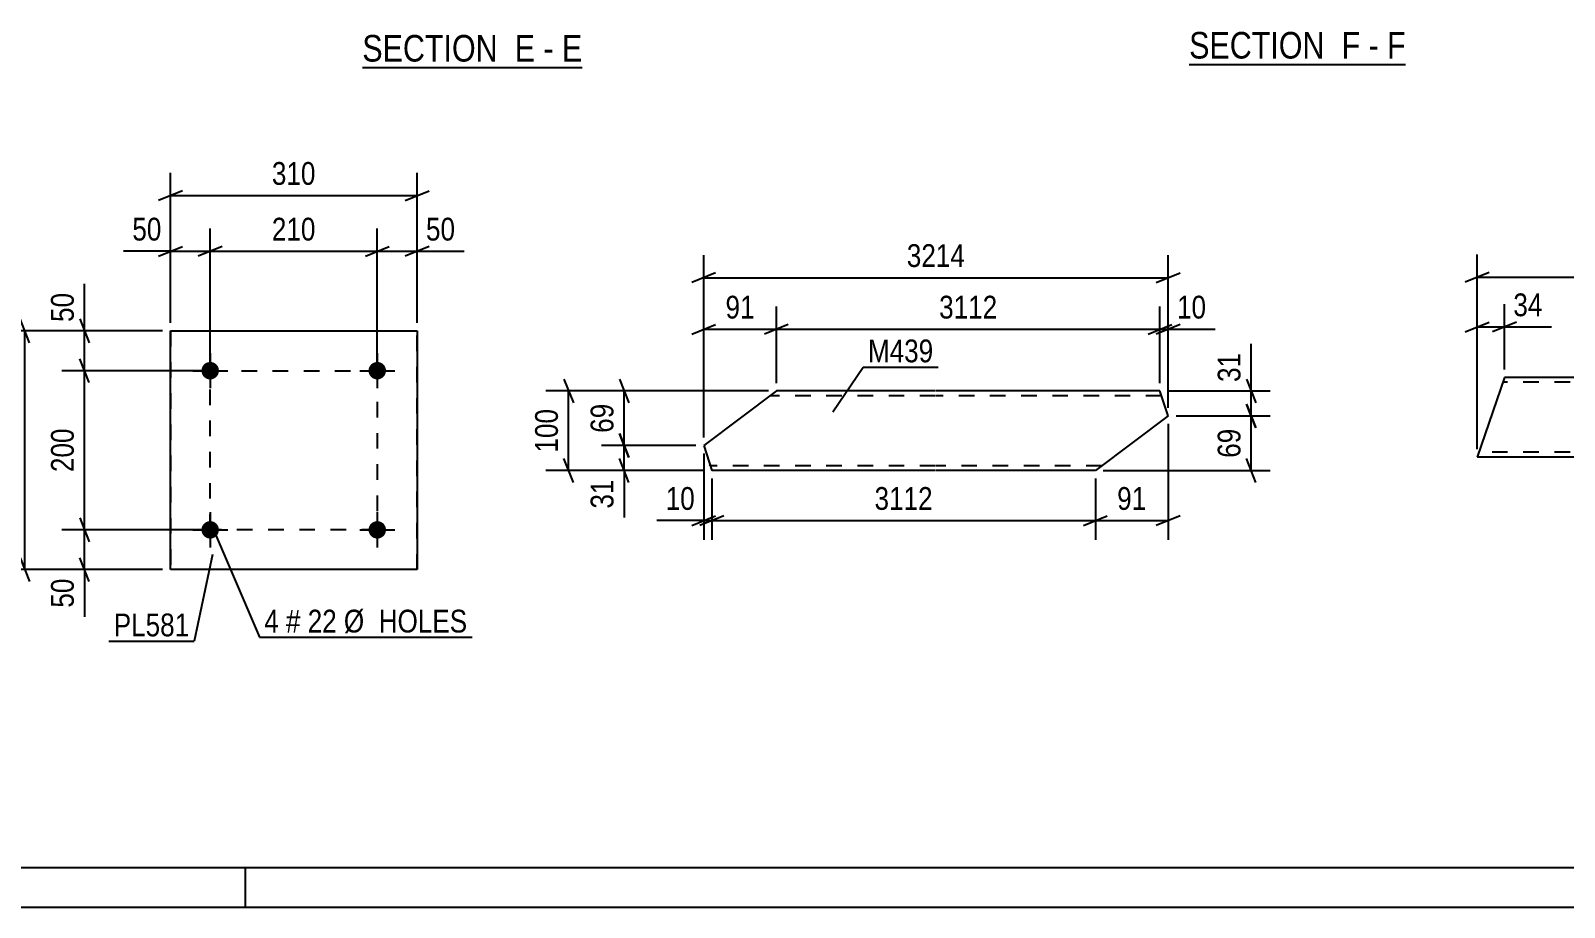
# Model space of a CAD drawing. Header units: millimetres. Extents: x 0 to 841, y 0 to 594.
# Drawn here: x 184 to 376.8, y 0 to 110.1 of the extents above; entities that cross this region are included whole.
import ezdxf

# ---------------------------------------------------------------- set-up
doc = ezdxf.new("R2010")
doc.units = ezdxf.units.MM
doc.linetypes.add('DXK_LINE_DOT2', pattern=[3.9198, 1.9599, -1.9599])
doc.styles.add('Arial Narrow', font='ARIALN.TTF', dxfattribs={"height": 0.2})

# ---------------------------------------------------------------- blocks, each defined once
blk = doc.blocks.new('Unknown-122573297-1135')
at = {"color": 5, "linetype": 'Continuous'}
for p, q in [((5, 5), (836, 5)), ((211, 0), (211, 5)), ((0, 0), (841, 0))]:
    blk.add_line(p, q, dxfattribs=at)
blk = doc.blocks.new('Unknown-122573297-15 - 1252')
at = {"color": 6, "linetype": 'Continuous'}
blk.add_line((225.67, 105.52), (253.31, 105.52), dxfattribs=at)
at = {"color": 0, "linetype": 'Continuous'}
for points in [[(243.77, 106.27), (243.77, 109.77), (225.67, 109.77), (225.67, 106.27)], [(247.38, 106.27), (247.38, 109.77), (244.82, 109.77), (244.82, 106.27)], [(249.71, 106.27), (249.71, 109.77), (248.43, 109.77), (248.43, 106.27)], [(253.31, 106.27), (253.31, 109.77), (250.76, 109.77), (250.76, 106.27)]]:
    blk.add_wipeout(points, dxfattribs=at)
at = {"color": 7, "linetype": 'Continuous', "style": 'Arial Narrow'}
for s, p in [('SECTION ', (225.67, 106.27)), ('E', (244.82, 106.27)), ('E', (250.76, 106.27)), ('-', (248.43, 106.27))]:
    blk.add_text(s, height=3.34, dxfattribs=at).set_placement(p)
blk = doc.blocks.new('Unknown-122573297-17 - 5819')
at = {"color": 6, "linetype": 'Continuous'}
blk.add_line((329.6, 105.9), (356.81, 105.9), dxfattribs=at)
at = {"color": 0, "linetype": 'Continuous'}
for points in [[(347.71, 106.65), (347.71, 110.15), (329.6, 110.15), (329.6, 106.65)], [(351.1, 106.65), (351.1, 110.15), (348.76, 110.15), (348.76, 106.65)], [(353.42, 106.65), (353.42, 110.15), (352.15, 110.15), (352.15, 106.65)], [(356.81, 106.65), (356.81, 110.15), (354.47, 110.15), (354.47, 106.65)]]:
    blk.add_wipeout(points, dxfattribs=at)
at = {"color": 7, "linetype": 'Continuous', "style": 'Arial Narrow'}
for s, p in [('SECTION ', (329.6, 106.65)), ('F', (348.76, 106.65)), ('F', (354.47, 106.65)), ('-', (352.15, 106.65))]:
    blk.add_text(s, height=3.34, dxfattribs=at).set_placement(p)
blk = doc.blocks.new('Part-122573297-14032 - 14031')
at = {"color": 2, "linetype": 'Continuous'}
for p, q in [((369.23, 66.58), (365.79, 56.58)), ((389.23, 66.58), (369.23, 66.58)), ((412.77, 66.58), (389.33, 66.58)), ((412.74, 66.49), (412.36, 65.38)), ((412.77, 66.58), (412.74, 66.49)), ((409.33, 56.58), (412.36, 65.38)), ((389.23, 56.58), (365.79, 56.58)), ((409.33, 56.58), (389.33, 56.58))]:
    blk.add_line(p, q, dxfattribs=at)
at = {"color": 7, "linetype": 'DXK_LINE_DOT2'}
for p, q in [((389.23, 65.98), (369.02, 65.98)), ((412.56, 65.98), (389.33, 65.98)), ((412.36, 65.38), (412.65, 66.23)), ((389.23, 57.18), (365.99, 57.18)), ((409.54, 57.18), (389.33, 57.18)), ((409.36, 56.67), (409.33, 56.58))]:
    blk.add_line(p, q, dxfattribs=at)
blk = doc.blocks.new('Part-122573297-14024 - 14023')
at = {"color": 2, "linetype": 'Continuous'}
for p, q in [((277.71, 64.88), (268.58, 58.02)), ((297.71, 64.88), (277.71, 64.88)), ((325.93, 64.88), (297.81, 64.88)), ((326.95, 61.74), (325.93, 64.88)), ((326.95, 61.74), (317.81, 54.88)), ((268.58, 58.02), (269.6, 54.88)), ((297.71, 54.88), (269.6, 54.88)), ((317.81, 54.88), (297.81, 54.88))]:
    blk.add_line(p, q, dxfattribs=at)
at = {"color": 7, "linetype": 'DXK_LINE_DOT2'}
for p, q in [((297.71, 64.28), (276.91, 64.28)), ((326.12, 64.28), (297.81, 64.28)), ((269.39, 55.53), (269.36, 55.62)), ((297.71, 55.48), (269.4, 55.48)), ((318.61, 55.48), (297.81, 55.48)), ((317.81, 54.88), (317.81, 54.88))]:
    blk.add_line(p, q, dxfattribs=at)
blk = doc.blocks.new('Bolt-122573297-1895 - 1861')
at = {"linetype": 'Continuous'}
for points in [[(205.45, 67.43), (205.47, 67.66), (205.54, 67.88), (205.66, 68.07), (205.81, 68.25), (206, 68.38), (206.21, 68.47), (206.43, 68.52), (206.66, 68.52), (206.89, 68.47), (207.1, 68.38), (207.28, 68.25), (207.44, 68.07), (207.55, 67.88), (207.62, 67.66), (207.65, 67.43), (207.62, 67.2), (207.55, 66.98), (207.44, 66.78), (207.28, 66.61), (207.1, 66.48), (206.89, 66.38), (206.66, 66.33), (206.43, 66.33), (206.21, 66.38), (206, 66.48), (205.81, 66.61), (205.66, 66.78), (205.54, 66.98), (205.47, 67.2)], [(226.45, 67.43), (226.47, 67.66), (226.54, 67.88), (226.66, 68.07), (226.81, 68.25), (227, 68.38), (227.21, 68.47), (227.43, 68.52), (227.66, 68.52), (227.89, 68.47), (228.1, 68.38), (228.28, 68.25), (228.44, 68.07), (228.55, 67.88), (228.62, 67.66), (228.65, 67.43), (228.62, 67.2), (228.55, 66.98), (228.44, 66.78), (228.28, 66.61), (228.1, 66.48), (227.89, 66.38), (227.66, 66.33), (227.43, 66.33), (227.21, 66.38), (227, 66.48), (226.81, 66.61), (226.66, 66.78), (226.54, 66.98), (226.47, 67.2)]]:
    blk.add_hatch(color=1, dxfattribs=at).paths.add_polyline_path(points)
at = {"color": 1, "linetype": 'Continuous'}
for p, q in [((206.55, 69.63), (206.55, 65.23)), ((227.55, 69.63), (227.55, 65.23)), ((204.35, 67.43), (208.75, 67.43)), ((225.35, 67.43), (229.75, 67.43))]:
    blk.add_line(p, q, dxfattribs=at)
blk = doc.blocks.new('Bolt-122573297-1900 - 1861')
at = {"linetype": 'Continuous'}
for points in [[(205.45, 47.43), (205.47, 47.66), (205.54, 47.88), (205.66, 48.07), (205.81, 48.25), (206, 48.38), (206.21, 48.47), (206.43, 48.52), (206.66, 48.52), (206.89, 48.47), (207.1, 48.38), (207.28, 48.25), (207.44, 48.07), (207.55, 47.88), (207.62, 47.66), (207.65, 47.43), (207.62, 47.2), (207.55, 46.98), (207.44, 46.78), (207.28, 46.61), (207.1, 46.48), (206.89, 46.38), (206.66, 46.33), (206.43, 46.33), (206.21, 46.38), (206, 46.48), (205.81, 46.61), (205.66, 46.78), (205.54, 46.98), (205.47, 47.2)], [(226.45, 47.43), (226.47, 47.66), (226.54, 47.88), (226.66, 48.07), (226.81, 48.25), (227, 48.38), (227.21, 48.47), (227.43, 48.52), (227.66, 48.52), (227.89, 48.47), (228.1, 48.38), (228.28, 48.25), (228.44, 48.07), (228.55, 47.88), (228.62, 47.66), (228.65, 47.43), (228.62, 47.2), (228.55, 46.98), (228.44, 46.78), (228.28, 46.61), (228.1, 46.48), (227.89, 46.38), (227.66, 46.33), (227.43, 46.33), (227.21, 46.38), (227, 46.48), (226.81, 46.61), (226.66, 46.78), (226.54, 46.98), (226.47, 47.2)]]:
    blk.add_hatch(color=1, dxfattribs=at).paths.add_polyline_path(points)
at = {"color": 1, "linetype": 'Continuous'}
for p, q in [((206.55, 49.63), (206.55, 45.23)), ((227.55, 49.63), (227.55, 45.23)), ((204.35, 47.43), (208.75, 47.43)), ((225.35, 47.43), (229.75, 47.43))]:
    blk.add_line(p, q, dxfattribs=at)
blk = doc.blocks.new('Part-122573297-1915 - 1861')
at = {"color": 2, "linetype": 'Continuous'}
for p, q in [((201.55, 42.43), (201.55, 72.43)), ((201.55, 72.43), (201.55, 72.43)), ((201.55, 72.43), (232.55, 72.43)), ((232.55, 72.43), (232.55, 42.43)), ((201.55, 42.43), (201.55, 42.43)), ((232.55, 42.43), (201.55, 42.43))]:
    blk.add_line(p, q, dxfattribs=at)
at = {"color": 7, "linetype": 'DXK_LINE_DOT2'}
for p, q in [((201.55, 72.43), (201.55, 42.43)), ((201.55, 72.43), (201.55, 72.43)), ((232.55, 42.43), (232.55, 72.43)), ((201.55, 42.43), (201.55, 42.43))]:
    blk.add_line(p, q, dxfattribs=at)
blk = doc.blocks.new('Rectangle-122573297-2025 - 1861')
at = {"color": 1, "linetype": 'DXK_LINE_DOT2'}
blk.add_lwpolyline([(206.55, 67.43), (227.55, 67.43), (227.55, 47.43), (206.55, 47.43), (206.55, 67.43)], close=True, dxfattribs=at)
blk = doc.blocks.new('StraightDimension-122573297-14307 - 14031')
at = {"color": 7, "linetype": 'Continuous'}
for p, q in [((365.79, 57.58), (365.79, 75.77)), ((369.23, 67.58), (369.23, 75.77)), ((364.29, 72.32), (367.29, 73.52)), ((370.73, 73.52), (367.73, 72.32)), ((365.79, 72.92), (369.23, 72.92))]:
    blk.add_line(p, q, dxfattribs=at)
at = {"color": 0}
blk.add_wipeout([(374.61, 73.67), (374.61, 77.87), (369.75, 77.87), (369.75, 73.67)], dxfattribs=at)
at = {"color": 7, "linetype": 'Continuous'}
blk.add_line((369.23, 72.92), (375.13, 72.92), dxfattribs=at)
blk.add_line((369.23, 72.92), (375.13, 72.92), dxfattribs=at)
at = {"color": 3, "style": 'Arial Narrow'}
blk.add_text('34', height=2.863, dxfattribs=at).set_placement((370.35, 74.27))
blk = doc.blocks.new('StraightDimension-122573297-14320 - 14031')
at = {"color": 7, "linetype": 'Continuous'}
for p, q in [((365.79, 57.58), (365.79, 82.01)), ((412.77, 67.58), (412.77, 82.01)), ((367.29, 79.76), (364.29, 78.56)), ((365.79, 79.16), (412.77, 79.16)), ((411.27, 78.56), (414.27, 79.76))]:
    blk.add_line(p, q, dxfattribs=at)
at = {"color": 0}
blk.add_wipeout([(393.53, 79.91), (393.53, 84.11), (385.02, 84.11), (385.02, 79.91)], dxfattribs=at)
at = {"color": 3, "style": 'Arial Narrow'}
blk.add_text('3281', height=2.863, dxfattribs=at).set_placement((385.62, 80.51))
blk = doc.blocks.new('StraightDimension-122573297-14038 - 14023')
at = {"color": 7, "linetype": 'Continuous'}
for p, q in [((268.58, 59.02), (268.58, 81.96)), ((326.95, 62.74), (326.95, 81.96)), ((270.08, 79.71), (267.08, 78.51)), ((268.58, 79.11), (326.95, 79.11)), ((325.45, 78.51), (328.45, 79.71))]:
    blk.add_line(p, q, dxfattribs=at)
at = {"color": 0}
blk.add_wipeout([(302.02, 79.86), (302.02, 84.06), (293.51, 84.06), (293.51, 79.86)], dxfattribs=at)
at = {"color": 3, "style": 'Arial Narrow'}
blk.add_text('3214', height=2.863, dxfattribs=at).set_placement((294.11, 80.46))
blk = doc.blocks.new('StraightDimension-122573297-14109 - 14023')
at = {"color": 7, "linetype": 'Continuous'}
for p, q in [((326.95, 60.74), (326.95, 46.19)), ((317.81, 53.88), (317.81, 46.19)), ((316.31, 47.99), (319.31, 49.19)), ((317.81, 48.59), (326.95, 48.59)), ((328.45, 49.19), (325.45, 47.99))]:
    blk.add_line(p, q, dxfattribs=at)
at = {"color": 0}
blk.add_wipeout([(324.81, 49.34), (324.81, 53.54), (319.95, 53.54), (319.95, 49.34)], dxfattribs=at)
at = {"color": 3, "style": 'Arial Narrow'}
blk.add_text('91', height=2.863, dxfattribs=at).set_placement((320.55, 49.94))
blk = doc.blocks.new('StraightDimension-122573297-14249 - 14023')
at = {"color": 7, "linetype": 'Continuous'}
for p, q in [((336.8, 66.38), (338, 63.38)), ((326.93, 64.88), (339.8, 64.88)), ((337.4, 61.74), (337.4, 64.88)), ((327.95, 61.74), (339.8, 61.74)), ((338, 60.24), (336.8, 63.24))]:
    blk.add_line(p, q, dxfattribs=at)
at = {"color": 0}
blk.add_wipeout([(336.65, 70.26), (332.45, 70.26), (332.45, 65.41), (336.65, 65.41)], dxfattribs=at)
at = {"color": 7, "linetype": 'Continuous'}
blk.add_line((337.4, 64.88), (337.4, 70.79), dxfattribs=at)
blk.add_line((337.4, 64.88), (337.4, 70.79), dxfattribs=at)
at = {"color": 3, "style": 'Arial Narrow'}
blk.add_text('31', height=2.863, rotation=90.0002, dxfattribs=at).set_placement((336.05, 66.01))
blk = doc.blocks.new('StraightDimension-122573297-14050 - 14023')
at = {"color": 7, "linetype": 'Continuous'}
for p, q in [((277.71, 65.88), (277.71, 75.48)), ((325.93, 65.88), (325.93, 75.48)), ((279.21, 73.23), (276.21, 72.03)), ((277.71, 72.63), (325.93, 72.63)), ((324.43, 72.03), (327.43, 73.23))]:
    blk.add_line(p, q, dxfattribs=at)
at = {"color": 0}
blk.add_wipeout([(306.08, 73.38), (306.08, 77.58), (297.57, 77.58), (297.57, 73.38)], dxfattribs=at)
at = {"color": 3, "style": 'Arial Narrow'}
blk.add_text('3112', height=2.863, dxfattribs=at).set_placement((298.17, 73.98))
blk = doc.blocks.new('StraightDimension-122573297-14169 - 14023')
at = {"color": 7, "linetype": 'Continuous'}
for p, q in [((267.58, 58.02), (255.73, 58.02)), ((257.98, 59.52), (259.18, 56.52)), ((258.58, 54.88), (258.58, 58.02)), ((259.18, 53.38), (257.98, 56.38)), ((268.6, 54.88), (255.73, 54.88))]:
    blk.add_line(p, q, dxfattribs=at)
at = {"color": 0}
blk.add_wipeout([(257.83, 54.36), (253.63, 54.36), (253.63, 49.5), (257.83, 49.5)], dxfattribs=at)
at = {"color": 7, "linetype": 'Continuous'}
blk.add_line((258.58, 54.88), (258.58, 48.97), dxfattribs=at)
blk.add_line((258.58, 54.88), (258.58, 48.97), dxfattribs=at)
at = {"color": 3, "style": 'Arial Narrow'}
blk.add_text('31', height=2.863, rotation=90.0002, dxfattribs=at).set_placement((257.23, 50.1))
blk = doc.blocks.new('StraightDimension-122573297-14049 - 14023')
at = {"color": 7, "linetype": 'Continuous'}
for p, q in [((325.93, 65.88), (325.93, 75.48)), ((326.95, 62.74), (326.95, 75.48)), ((324.43, 72.03), (327.43, 73.23)), ((328.45, 73.23), (325.45, 72.03)), ((325.93, 72.63), (326.95, 72.63))]:
    blk.add_line(p, q, dxfattribs=at)
at = {"color": 0}
blk.add_wipeout([(332.33, 73.38), (332.33, 77.58), (327.47, 77.58), (327.47, 73.38)], dxfattribs=at)
at = {"color": 7, "linetype": 'Continuous'}
blk.add_line((326.95, 72.63), (332.85, 72.63), dxfattribs=at)
blk.add_line((326.95, 72.63), (332.85, 72.63), dxfattribs=at)
at = {"color": 3, "style": 'Arial Narrow'}
blk.add_text('10', height=2.863, dxfattribs=at).set_placement((328.07, 73.98))
blk = doc.blocks.new('StraightDimension-122573297-14051 - 14023')
at = {"color": 7, "linetype": 'Continuous'}
for p, q in [((268.58, 59.02), (268.58, 75.48)), ((277.71, 65.88), (277.71, 75.48)), ((267.08, 72.03), (270.08, 73.23)), ((268.58, 72.63), (277.71, 72.63)), ((279.21, 73.23), (276.21, 72.03))]:
    blk.add_line(p, q, dxfattribs=at)
at = {"color": 0}
blk.add_wipeout([(275.58, 73.38), (275.58, 77.58), (270.72, 77.58), (270.72, 73.38)], dxfattribs=at)
at = {"color": 3, "style": 'Arial Narrow'}
blk.add_text('91', height=2.863, dxfattribs=at).set_placement((271.32, 73.98))
blk = doc.blocks.new('StraightDimension-122573297-14110 - 14023')
at = {"color": 7, "linetype": 'Continuous'}
for p, q in [((269.6, 53.88), (269.6, 46.19)), ((317.81, 53.88), (317.81, 46.19)), ((271.1, 49.19), (268.1, 47.99)), ((269.6, 48.59), (317.81, 48.59)), ((316.31, 47.99), (319.31, 49.19))]:
    blk.add_line(p, q, dxfattribs=at)
at = {"color": 0}
blk.add_wipeout([(297.96, 49.34), (297.96, 53.54), (289.45, 53.54), (289.45, 49.34)], dxfattribs=at)
at = {"color": 3, "style": 'Arial Narrow'}
blk.add_text('3112', height=2.863, dxfattribs=at).set_placement((290.05, 49.94))
blk = doc.blocks.new('StraightDimension-122573297-14111 - 14023')
at = {"color": 7, "linetype": 'Continuous'}
for p, q in [((268.58, 57.02), (268.58, 46.19)), ((269.6, 53.88), (269.6, 46.19)), ((267.08, 47.99), (270.08, 49.19)), ((271.1, 49.19), (268.1, 47.99)), ((268.58, 48.59), (269.6, 48.59))]:
    blk.add_line(p, q, dxfattribs=at)
at = {"color": 0}
blk.add_wipeout([(268.06, 49.34), (268.06, 53.54), (263.2, 53.54), (263.2, 49.34)], dxfattribs=at)
at = {"color": 7, "linetype": 'Continuous'}
blk.add_line((268.58, 48.59), (262.68, 48.59), dxfattribs=at)
blk.add_line((268.58, 48.59), (262.68, 48.59), dxfattribs=at)
at = {"color": 3, "style": 'Arial Narrow'}
blk.add_text('10', height=2.863, dxfattribs=at).set_placement((263.8, 49.94))
blk = doc.blocks.new('StraightDimension-122573297-14168 - 14023')
at = {"color": 7, "linetype": 'Continuous'}
for p, q in [((257.98, 66.38), (259.18, 63.38)), ((276.71, 64.88), (255.73, 64.88)), ((258.58, 58.02), (258.58, 64.88)), ((267.58, 58.02), (255.73, 58.02)), ((259.18, 56.52), (257.98, 59.52))]:
    blk.add_line(p, q, dxfattribs=at)
at = {"color": 0}
blk.add_wipeout([(257.83, 63.88), (253.63, 63.88), (253.63, 59.02), (257.83, 59.02)], dxfattribs=at)
at = {"color": 3, "style": 'Arial Narrow'}
blk.add_text('69', height=2.863, rotation=90.0002, dxfattribs=at).set_placement((257.23, 59.62))
blk = doc.blocks.new('StraightDimension-122573297-14217 - 14023')
at = {"color": 7, "linetype": 'Continuous'}
for p, q in [((251, 66.38), (252.2, 63.38)), ((276.71, 64.88), (248.75, 64.88)), ((251.6, 54.88), (251.6, 64.88)), ((252.2, 53.38), (251, 56.38)), ((268.6, 54.88), (248.75, 54.88))]:
    blk.add_line(p, q, dxfattribs=at)
at = {"color": 0}
blk.add_wipeout([(250.85, 63.22), (246.65, 63.22), (246.65, 56.54), (250.85, 56.54)], dxfattribs=at)
at = {"color": 3, "style": 'Arial Narrow'}
blk.add_text('100', height=2.863, rotation=90.0002, dxfattribs=at).set_placement((250.25, 57.14))
blk = doc.blocks.new('StraightDimension-122573297-14250 - 14023')
at = {"color": 7, "linetype": 'Continuous'}
for p, q in [((327.95, 61.74), (339.8, 61.74)), ((336.8, 63.24), (338, 60.24)), ((337.4, 54.88), (337.4, 61.74)), ((338, 53.38), (336.8, 56.38)), ((318.81, 54.88), (339.8, 54.88))]:
    blk.add_line(p, q, dxfattribs=at)
at = {"color": 0}
blk.add_wipeout([(336.65, 60.74), (332.45, 60.74), (332.45, 55.88), (336.65, 55.88)], dxfattribs=at)
at = {"color": 3, "style": 'Arial Narrow'}
blk.add_text('69', height=2.863, rotation=90.0002, dxfattribs=at).set_placement((336.05, 56.48))
blk = doc.blocks.new('StraightDimension-122573297-2015 - 1861')
at = {"color": 7, "linetype": 'Continuous'}
for p, q in [((201.55, 73.43), (201.55, 92.28)), ((232.55, 73.43), (232.55, 92.28)), ((203.05, 90.03), (200.05, 88.83)), ((201.55, 89.43), (232.55, 89.43)), ((231.05, 88.83), (234.05, 90.03))]:
    blk.add_line(p, q, dxfattribs=at)
at = {"color": 0}
blk.add_wipeout([(220.39, 90.18), (220.39, 94.38), (213.7, 94.38), (213.7, 90.18)], dxfattribs=at)
at = {"color": 3, "style": 'Arial Narrow'}
blk.add_text('310', height=2.863, dxfattribs=at).set_placement((214.3, 90.78))
blk = doc.blocks.new('StraightDimension-122573297-1931 - 1861')
at = {"color": 7, "linetype": 'Continuous'}
for p, q in [((206.55, 68.43), (206.55, 85.28)), ((227.55, 68.43), (227.55, 85.28)), ((208.05, 83.03), (205.05, 81.83)), ((226.05, 81.83), (229.05, 83.03)), ((206.55, 82.43), (227.55, 82.43))]:
    blk.add_line(p, q, dxfattribs=at)
at = {"color": 0}
blk.add_wipeout([(220.39, 83.18), (220.39, 87.38), (213.7, 87.38), (213.7, 83.18)], dxfattribs=at)
at = {"color": 3, "style": 'Arial Narrow'}
blk.add_text('210', height=2.863, dxfattribs=at).set_placement((214.3, 83.78))
blk = doc.blocks.new('StraightDimension-122573297-1961 - 1861')
at = {"color": 7, "linetype": 'Continuous'}
for p, q in [((190.15, 48.93), (191.35, 45.93)), ((205.55, 47.43), (187.9, 47.43)), ((190.75, 42.43), (190.75, 47.43)), ((200.55, 42.43), (187.9, 42.43)), ((191.35, 40.93), (190.15, 43.93))]:
    blk.add_line(p, q, dxfattribs=at)
at = {"color": 0}
blk.add_wipeout([(190, 41.9), (185.8, 41.9), (185.8, 37.05), (190, 37.05)], dxfattribs=at)
at = {"color": 7, "linetype": 'Continuous'}
blk.add_line((190.75, 42.43), (190.75, 36.52), dxfattribs=at)
blk.add_line((190.75, 42.43), (190.75, 36.52), dxfattribs=at)
at = {"color": 3, "style": 'Arial Narrow'}
blk.add_text('50', height=2.863, rotation=90.0002, dxfattribs=at).set_placement((189.4, 37.65))
blk = doc.blocks.new('StraightDimension-122573297-1918 - 1861')
at = {"color": 7, "linetype": 'Continuous'}
for p, q in [((227.55, 68.43), (227.55, 85.28)), ((232.55, 73.43), (232.55, 85.28)), ((226.05, 81.83), (229.05, 83.03)), ((234.05, 83.03), (231.05, 81.83)), ((227.55, 82.43), (232.55, 82.43))]:
    blk.add_line(p, q, dxfattribs=at)
at = {"color": 0}
blk.add_wipeout([(237.93, 83.18), (237.93, 87.38), (233.07, 87.38), (233.07, 83.18)], dxfattribs=at)
at = {"color": 7, "linetype": 'Continuous'}
blk.add_line((232.55, 82.43), (238.45, 82.43), dxfattribs=at)
blk.add_line((232.55, 82.43), (238.45, 82.43), dxfattribs=at)
at = {"color": 3, "style": 'Arial Narrow'}
blk.add_text('50', height=2.863, dxfattribs=at).set_placement((233.67, 83.78))
blk = doc.blocks.new('StraightDimension-122573297-1947 - 1861')
at = {"color": 7, "linetype": 'Continuous'}
for p, q in [((201.55, 73.43), (201.55, 85.28)), ((206.55, 68.43), (206.55, 85.28)), ((200.05, 81.83), (203.05, 83.03)), ((208.05, 83.03), (205.05, 81.83)), ((201.55, 82.43), (206.55, 82.43))]:
    blk.add_line(p, q, dxfattribs=at)
at = {"color": 0}
blk.add_wipeout([(201.02, 83.18), (201.02, 87.38), (196.16, 87.38), (196.16, 83.18)], dxfattribs=at)
at = {"color": 7, "linetype": 'Continuous'}
blk.add_line((201.55, 82.43), (195.64, 82.43), dxfattribs=at)
blk.add_line((201.55, 82.43), (195.64, 82.43), dxfattribs=at)
at = {"color": 3, "style": 'Arial Narrow'}
blk.add_text('50', height=2.863, dxfattribs=at).set_placement((196.76, 83.78))
blk = doc.blocks.new('StraightDimension-122573297-1974 - 1861')
at = {"color": 7, "linetype": 'Continuous'}
for p, q in [((191.35, 65.93), (190.15, 68.93)), ((205.55, 67.43), (187.9, 67.43)), ((190.75, 47.43), (190.75, 67.43)), ((190.15, 48.93), (191.35, 45.93)), ((205.55, 47.43), (187.9, 47.43))]:
    blk.add_line(p, q, dxfattribs=at)
at = {"color": 0}
blk.add_wipeout([(190, 60.77), (185.8, 60.77), (185.8, 54.09), (190, 54.09)], dxfattribs=at)
at = {"color": 3, "style": 'Arial Narrow'}
blk.add_text('200', height=2.863, rotation=90.0002, dxfattribs=at).set_placement((189.4, 54.69))
blk = doc.blocks.new('StraightDimension-122573297-1990 - 1861')
at = {"color": 7, "linetype": 'Continuous'}
for p, q in [((190.15, 73.93), (191.35, 70.93)), ((200.55, 72.43), (187.9, 72.43)), ((190.75, 67.43), (190.75, 72.43)), ((191.35, 65.93), (190.15, 68.93)), ((205.55, 67.43), (187.9, 67.43))]:
    blk.add_line(p, q, dxfattribs=at)
at = {"color": 0}
blk.add_wipeout([(190, 77.81), (185.8, 77.81), (185.8, 72.95), (190, 72.95)], dxfattribs=at)
at = {"color": 7, "linetype": 'Continuous'}
blk.add_line((190.75, 72.43), (190.75, 78.33), dxfattribs=at)
blk.add_line((190.75, 72.43), (190.75, 78.33), dxfattribs=at)
at = {"color": 3, "style": 'Arial Narrow'}
blk.add_text('50', height=2.863, rotation=90.0002, dxfattribs=at).set_placement((189.4, 73.55))
blk = doc.blocks.new('StraightDimension-122573297-2004 - 1861')
at = {"color": 7, "linetype": 'Continuous'}
for p, q in [((183.85, 70.93), (182.65, 73.93)), ((200.55, 72.43), (180.4, 72.43)), ((183.25, 42.43), (183.25, 72.43)), ((200.55, 42.43), (180.4, 42.43)), ((182.65, 43.93), (183.85, 40.93))]:
    blk.add_line(p, q, dxfattribs=at)
at = {"color": 0}
blk.add_wipeout([(182.5, 60.77), (178.3, 60.77), (178.3, 54.08), (182.5, 54.08)], dxfattribs=at)
at = {"color": 3, "style": 'Arial Narrow'}
blk.add_text('300', height=2.863, rotation=90.0002, dxfattribs=at).set_placement((181.9, 54.68))
blk = doc.blocks.new('Mark-122573297-14297 - 14023')
at = {"color": 0}
blk.add_wipeout([(297.44, 68.48), (297.44, 71.48), (289.22, 71.48), (289.22, 68.48)], dxfattribs=at)
blk.add_wipeout([(297.44, 68.48), (297.44, 71.48), (289.22, 71.48), (289.22, 68.48)], dxfattribs=at)
at = {"color": 30, "linetype": 'Continuous'}
for p, q in [((284.82, 62.24), (288.62, 67.88)), ((288.62, 67.88), (298.04, 67.88))]:
    blk.add_line(p, q, dxfattribs=at)
at = {"color": 3, "style": 'Arial Narrow'}
blk.add_text('M439', height=2.863, dxfattribs=at).set_placement((289.22, 68.48))
blk = doc.blocks.new('Mark-122573297-1911 - 1861')
at = {"color": 0}
blk.add_wipeout([(203.92, 34.05), (203.92, 37.05), (194.42, 37.05), (194.42, 34.05)], dxfattribs=at)
blk.add_wipeout([(203.92, 34.05), (203.92, 37.05), (194.42, 37.05), (194.42, 34.05)], dxfattribs=at)
at = {"color": 30, "linetype": 'Continuous'}
for p in [(206.85, 44.32), (193.82, 33.45)]:
    blk.add_line(p, (204.52, 33.45), dxfattribs=at)
at = {"color": 3, "style": 'Arial Narrow'}
blk.add_text('PL581', height=2.863, dxfattribs=at).set_placement((194.42, 34.05))
blk = doc.blocks.new('MarkSet-122573297-2072 - 1861')
at = {"color": 0}
blk.add_wipeout([(215.17, 34.53), (215.17, 37.53), (213.34, 37.53), (213.34, 34.53)], dxfattribs=at)
blk.add_wipeout([(215.17, 34.53), (215.17, 37.53), (213.34, 37.53), (213.34, 34.53)], dxfattribs=at)
at = {"color": 7, "linetype": 'Continuous'}
blk.add_line((206.82, 47.71), (212.74, 33.93), dxfattribs=at)
at = {"color": 3, "style": 'Arial Narrow'}
blk.add_text('4', height=2.86, dxfattribs=at).set_placement((213.34, 34.53))
at = {"color": 0}
blk.add_wipeout([(217.9, 34.53), (217.9, 37.53), (216.07, 37.53), (216.07, 34.53)], dxfattribs=at)
blk.add_wipeout([(217.9, 34.53), (217.9, 37.53), (216.07, 37.53), (216.07, 34.53)], dxfattribs=at)
blk.add_wipeout([(222.45, 34.53), (222.45, 37.53), (218.8, 37.53), (218.8, 34.53)], dxfattribs=at)
blk.add_wipeout([(222.45, 34.53), (222.45, 37.53), (218.8, 37.53), (218.8, 34.53)], dxfattribs=at)
at = {"color": 3, "style": 'Arial Narrow'}
for s, height, p in [('#', 2.86, (216.07, 34.53)), ('22', 2.863, (218.8, 34.53))]:
    blk.add_text(s, height=height, dxfattribs=at).set_placement(p)
at = {"color": 0}
blk.add_wipeout([(238.88, 34.53), (238.88, 37.53), (223.35, 37.53), (223.35, 34.53)], dxfattribs=at)
blk.add_wipeout([(238.88, 34.53), (238.88, 37.53), (223.35, 37.53), (223.35, 34.53)], dxfattribs=at)
at = {"color": 7, "linetype": 'Continuous'}
blk.add_line((212.74, 33.93), (239.48, 33.93), dxfattribs=at)
at = {"color": 3, "style": 'Arial Narrow'}
blk.add_text('Ø  HOLES', height=2.863, dxfattribs=at).set_placement((223.35, 34.53))

msp = doc.modelspace()

# ---------------------------------------------------------------- block references
for name in ['Unknown-122573297-1135', 'Part-122573297-1915 - 1861', 'Bolt-122573297-1895 - 1861', 'Rectangle-122573297-2025 - 1861', 'Part-122573297-14032 - 14031', 'Part-122573297-14024 - 14023', 'Bolt-122573297-1900 - 1861']:
    msp.add_blockref(name, (0, 0))

# ---------------------------------------------------------------- next in the draw order: block references
for name in ['Unknown-122573297-17 - 5819', 'Unknown-122573297-15 - 1252', 'StraightDimension-122573297-2015 - 1861', 'StraightDimension-122573297-14038 - 14023', 'StraightDimension-122573297-14307 - 14031', 'StraightDimension-122573297-1961 - 1861']:
    msp.add_blockref(name, (0, 0))

# ---------------------------------------------------------------- next in the draw order: block references
for name in ['StraightDimension-122573297-1931 - 1861', 'StraightDimension-122573297-14320 - 14031', 'StraightDimension-122573297-14109 - 14023', 'StraightDimension-122573297-14169 - 14023']:
    msp.add_blockref(name, (0, 0))

# ---------------------------------------------------------------- next in the draw order: block references
for name in ['StraightDimension-122573297-1947 - 1861', 'StraightDimension-122573297-1918 - 1861', 'StraightDimension-122573297-14249 - 14023', 'StraightDimension-122573297-14110 - 14023']:
    msp.add_blockref(name, (0, 0))

# ---------------------------------------------------------------- next in the draw order: block references
for name in ['StraightDimension-122573297-14050 - 14023', 'StraightDimension-122573297-1974 - 1861', 'StraightDimension-122573297-14111 - 14023']:
    msp.add_blockref(name, (0, 0))

# ---------------------------------------------------------------- next in the draw order: block references
for name in ['StraightDimension-122573297-1990 - 1861', 'StraightDimension-122573297-14051 - 14023', 'StraightDimension-122573297-14049 - 14023', 'Mark-122573297-14297 - 14023']:
    msp.add_blockref(name, (0, 0))

# ---------------------------------------------------------------- next in the draw order: block references
for name in ['StraightDimension-122573297-2004 - 1861', 'StraightDimension-122573297-14168 - 14023', 'StraightDimension-122573297-14250 - 14023']:
    msp.add_blockref(name, (0, 0))

# ---------------------------------------------------------------- next in the draw order: block references
for name in ['StraightDimension-122573297-14217 - 14023', 'Mark-122573297-1911 - 1861']:
    msp.add_blockref(name, (0, 0))

# ---------------------------------------------------------------- next in the draw order: block references
msp.add_blockref('MarkSet-122573297-2072 - 1861', (0, 0))

doc.saveas('drawing.dxf')
